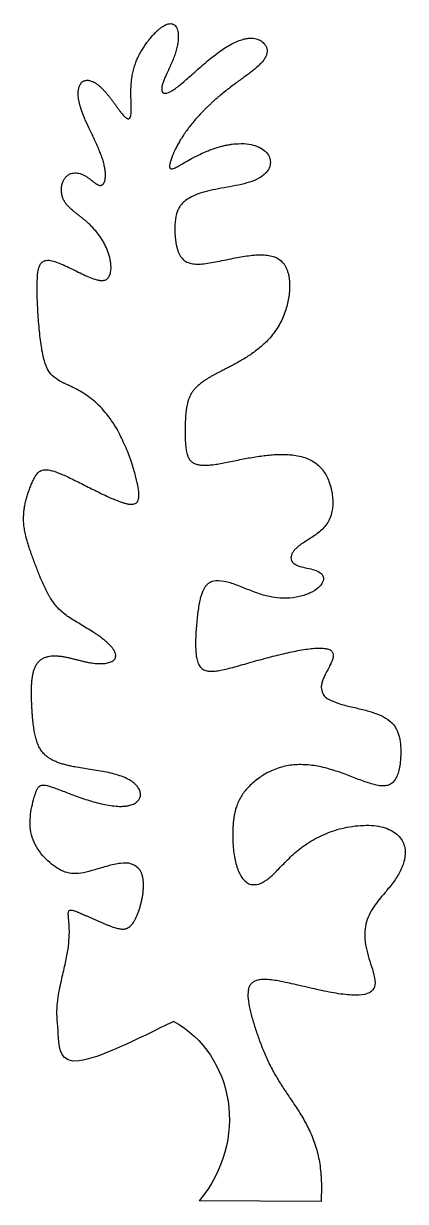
# Model space of a CAD drawing. Header units: millimetres. Extents: x 235 to 280, y 39 to 178.
import ezdxf

# ---------------------------------------------------------------- set-up
doc = ezdxf.new("R2010")
doc.units = ezdxf.units.MM
doc.layers.get('0').update_dxf_attribs({"linetype": 'CONTINUOUS'})

msp = doc.modelspace()

# ---------------------------------------------------------------- linework, layer by layer
msp.add_line((269.69, 39.44), (255.34, 39.5))
for points, degree in [([(252.35, 60.64), (239.93, 52.36), (238.01, 59.6), (238.51, 64.43), (240.64, 69.16), (239.88, 73.58), (239.58, 74.34), (243.08, 72.51), (246.65, 71.12), (247.96, 70.99), (251.07, 82.8), (240.89, 76.88), (239.42, 78), (233.72, 81.91), (236.68, 88.21), (235.92, 89.43), (241.86, 86.38), (249.47, 84.58), (249.29, 89.9), (241.86, 90.19), (236.99, 91.1), (235.77, 93.7), (235.61, 99.03), (235.31, 104.06), (239.58, 104.06), (243.39, 101.93), (248.11, 103.3), (241.41, 107.72), (238.01, 108.56), (236.22, 114.42), (234.39, 118.24), (234.55, 121.89), (236.38, 125.4), (236.68, 126.92), (246.65, 120.83), (248.57, 121.28), (248.57, 123.11), (245.37, 134.24), (238.21, 136.07), (236.68, 136.37), (236.07, 149.18), (236.07, 152.07), (243.33, 147.27), (245.32, 147.27), (245.32, 151.85), (241.53, 155.84), (238.75, 156.43), (238.75, 161.02), (242.33, 161.02), (243.77, 157.52), (245.32, 160.62), (242.13, 165.99), (240.89, 169.04), (240.89, 171.92), (243.77, 171.92), (246.65, 166.16), (247.91, 166.19), (246.65, 171.92), (248.7, 175.55), (251.29, 178.54), (253.28, 178.54), (253.09, 174.16), (250.1, 170.58), (251.09, 168.38), (255.48, 173.36), (261.05, 177.68), (263.84, 175.75), (263.84, 173.36), (257.67, 170.38), (252.49, 164.4), (251.69, 161.02), (251.49, 160.02), (257.07, 164.6), (264.64, 164.6), (264.64, 159.02), (257.47, 159.02), (252.41, 157.52), (252.41, 154.64), (252.41, 148.88), (256.47, 149.66), (265.04, 152.25), (266.81, 148.88), (265.63, 139.11), (254.48, 136.72), (253.68, 133.53), (253.68, 129.55), (253.68, 127.16), (254.68, 124.97), (262.25, 127.75), (269.02, 127.75), (271.01, 124.57), (271.81, 119.19), (268.22, 117.4), (265.63, 116), (265.83, 113.61), (270.61, 114.41), (270.61, 111.22), (264.84, 109.63), (261.05, 111.44), (255.29, 114.32), (255.29, 108.56), (254.08, 100.47), (257.87, 101.86), (267.43, 104.85), (275.45, 105.68), (263.93, 97.04), (279.18, 98.28), (279.18, 93.7), (279.18, 87.12), (275.45, 88.4), (269.69, 91.28), (263.93, 91.28), (259.86, 87.32), (259.06, 85.13), (259.06, 75.37), (264.21, 75.88), (266.52, 83.69), (281.21, 85.52), (279.97, 77.77), (276.25, 75.32), (272.3, 70.05), (280.58, 61.58), (267.14, 64.44), (258.17, 68.24), (263.07, 58.01), (263.56, 52.92), (270.46, 47.59), (269.69, 40.69), (269.69, 39.44)], 5), ([(252.35, 60.64), (259.5, 56.69), (261.25, 46.56), (255.34, 39.5)], 3)]:
    msp.add_open_spline(points, degree=degree)

doc.saveas('drawing.dxf')
